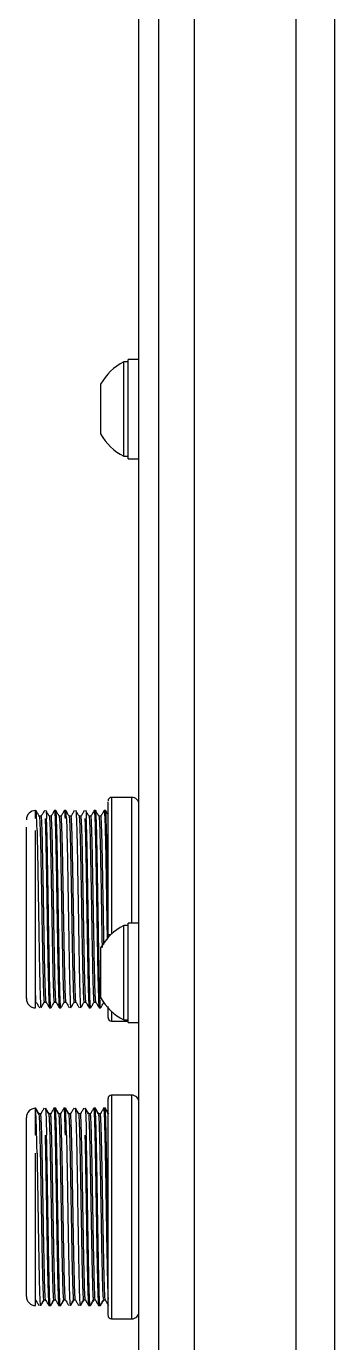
# Model space of a CAD drawing. Header units: millimetres. Extents: x 0 to 279, y 0 to 216.
# Drawn here: x 39.16 to 46.91, y 77.95 to 111.1 of the extents above; entities that cross this region are included whole.
import ezdxf

# ---------------------------------------------------------------- set-up
doc = ezdxf.new("R2010")
doc.units = ezdxf.units.MM

msp = doc.modelspace()

# ---------------------------------------------------------------- linework, layer by layer
at = {"color": 7, "linetype": 'Continuous', "lineweight": 25}
for p, q in [((42.488, 54.7), (42.488, 181.026)), ((43.384, 55.304), (43.384, 180.423)), ((45.93, 177.686), (45.93, 58.041)), ((46.908, 176.899), (46.908, 58.828)), ((41.988, 59.363), (41.988, 129.363)), ((41.713, 102.651), (41.61, 102.651)), ((41.61, 100.997), (41.61, 102.651)), ((41.988, 102.713), (41.713, 102.713)), ((41.713, 100.213), (41.713, 102.713)), ((41.026, 101.218), (41.026, 102.088)), ((41.026, 100.838), (41.026, 101.218)), ((41.61, 100.276), (41.61, 100.997)), ((41.61, 100.276), (41.713, 100.276)), ((41.713, 100.213), (41.988, 100.213)), ((41.801, 91.682), (41.298, 91.682)), ((39.399, 91.349), (39.389, 91.349)), ((39.531, 91.206), (39.482, 91.206)), ((39.781, 91.206), (39.732, 91.206)), ((39.899, 91.349), (39.863, 91.349)), ((40.031, 91.206), (39.982, 91.206)), ((40.149, 91.349), (40.113, 91.349)), ((40.281, 91.206), (40.232, 91.206)), ((40.531, 91.206), (40.482, 91.206)), ((40.781, 91.206), (40.732, 91.206)), ((40.899, 91.349), (40.863, 91.349)), ((41.031, 91.206), (40.982, 91.206)), ((41.149, 91.349), (41.113, 91.349)), ((39.389, 86.378), (39.389, 90.847)), ((41.21, 88.224), (41.283, 88.224)), ((41.713, 88.451), (41.61, 88.451)), ((41.61, 86.901), (41.61, 88.451)), ((41.988, 88.513), (41.713, 88.513)), ((41.713, 86.013), (41.713, 88.513)), ((41.026, 87.073), (41.026, 87.888)), ((41.026, 86.638), (41.026, 87.073)), ((41.61, 86.076), (41.61, 86.901)), ((39.607, 86.521), (39.655, 86.521)), ((39.738, 86.378), (39.774, 86.378)), ((39.857, 86.521), (39.905, 86.521)), ((39.988, 86.378), (40.024, 86.378)), ((40.107, 86.521), (40.155, 86.521)), ((40.357, 86.521), (40.405, 86.521)), ((40.607, 86.521), (40.655, 86.521)), ((40.738, 86.378), (40.774, 86.378)), ((40.857, 86.521), (40.905, 86.521)), ((40.988, 86.378), (41.024, 86.378)), ((41.988, 86.239), (41.988, 86.234)), ((41.298, 86.045), (41.713, 86.045)), ((41.61, 86.076), (41.713, 86.076)), ((41.713, 86.013), (41.988, 86.013)), ((41.801, 84.182), (41.298, 84.182)), ((39.395, 83.849), (39.389, 83.849)), ((39.389, 83.837), (39.389, 83.849)), ((39.389, 83.176), (39.389, 83.837)), ((39.403, 83.836), (39.396, 83.849)), ((39.517, 83.706), (39.468, 83.706)), ((39.767, 83.706), (39.718, 83.706)), ((39.885, 83.849), (39.85, 83.849)), ((39.859, 83.849), (39.859, 83.849)), ((39.895, 83.849), (39.885, 83.849)), ((39.897, 83.836), (39.895, 83.837)), ((40.017, 83.706), (39.968, 83.706)), ((40.135, 83.849), (40.1, 83.849)), ((40.145, 83.849), (40.135, 83.849)), ((40.146, 83.836), (40.145, 83.837)), ((40.267, 83.706), (40.218, 83.706)), ((40.517, 83.706), (40.468, 83.706)), ((40.767, 83.706), (40.718, 83.706)), ((40.885, 83.849), (40.85, 83.849)), ((40.859, 83.849), (40.859, 83.849)), ((40.895, 83.849), (40.885, 83.849)), ((40.896, 83.837), (40.895, 83.837)), ((41.017, 83.706), (40.968, 83.706)), ((41.135, 83.849), (41.1, 83.849)), ((41.145, 83.849), (41.135, 83.849)), ((41.146, 83.836), (41.145, 83.837)), ((39.389, 78.878), (39.389, 82.716)), ((39.593, 79.021), (39.642, 79.021)), ((39.843, 79.021), (39.892, 79.021)), ((40.093, 79.021), (40.142, 79.021)), ((40.343, 79.021), (40.392, 79.021)), ((40.593, 79.021), (40.642, 79.021)), ((40.843, 79.021), (40.892, 79.021)), ((41.093, 79.021), (41.142, 79.021)), ((39.725, 78.878), (39.76, 78.878)), ((39.761, 78.878), (39.77, 78.878)), ((39.975, 78.878), (40.01, 78.878)), ((40.011, 78.878), (40.02, 78.878)), ((40.267, 78.888), (40.269, 78.889)), ((40.517, 78.888), (40.519, 78.889)), ((40.725, 78.878), (40.76, 78.878)), ((40.761, 78.878), (40.77, 78.878)), ((40.975, 78.878), (41.01, 78.878)), ((41.011, 78.878), (41.02, 78.878)), ((41.298, 78.545), (41.801, 78.545))]:
    msp.add_line(p, q, dxfattribs=at)
at = {"color": 8, "linetype": 'Continuous', "lineweight": 25}
for p, q in [((41.298, 91.682), (41.298, 88.238)), ((41.801, 91.682), (41.801, 88.513)), ((39.389, 91.148), (39.389, 91.349)), ((41.298, 86.289), (41.298, 86.045)), ((41.298, 84.182), (41.298, 78.545)), ((41.801, 84.182), (41.801, 78.545))]:
    msp.add_line(p, q, dxfattribs=at)
at = {"color": 7, "linetype": 'Continuous', "lineweight": 25}
for centre, radius, start, end in [((42.19, 101.463), 1.322, 116.0373, 151.7773), ((42.19, 101.463), 1.322, 208.2227, 243.9627), ((41.298, 91.594), 0.0877, 90, 180), ((41.801, 91.494), 0.188, 360, 90), ((39.389, 91.117), 0.232, 90, 180), ((42.19, 87.263), 1.322, 116.0373, 151.7773), ((39.389, 86.609), 0.232, 180, 270), ((42.19, 87.263), 1.322, 208.2227, 243.9627), ((41.298, 86.133), 0.0877, 180, 270), ((41.298, 84.094), 0.0877, 90, 180), ((41.801, 83.994), 0.188, 360, 90), ((39.389, 83.617), 0.232, 90, 180), ((39.389, 79.109), 0.232, 180, 270), ((41.298, 78.633), 0.0877, 180, 270), ((41.801, 78.732), 0.188, 270, 0)]:
    msp.add_arc(centre, radius, start, end, dxfattribs=at)
for points, knots in [([(41.21, 88.134), (41.21, 88.261), (41.21, 88.649), (41.21, 89.354), (41.21, 90.149), (41.21, 90.819), (41.21, 91.287), (41.21, 91.559), (41.21, 91.568), (41.21, 91.572)], [0, 0, 0, 0, 0.079544, 0.242357, 0.410312, 0.575656, 0.731313, 0.879412, 1, 1, 1, 1]), ([(39.415, 91.148), (39.411, 91.248), (39.405, 91.371), (39.4, 91.332), (39.399, 91.325)], [0, 0, 0, 0, 0.807973, 1, 1, 1, 1]), ([(39.483, 91.204), (39.469, 91.228), (39.442, 91.276), (39.414, 91.325), (39.4, 91.349)], [0, 0, 0, 0, 0.499996, 1, 1, 1, 1]), ([(39.483, 91.193), (39.483, 91.196), (39.488, 91.231), (39.493, 91.119), (39.498, 91.016)], [0, 0, 0, 0, 0.0864612, 1, 1, 1, 1]), ([(39.613, 91.349), (39.599, 91.325), (39.571, 91.276), (39.543, 91.228), (39.529, 91.204)], [0, 0, 0, 0, 0.500005, 1, 1, 1, 1]), ([(39.547, 91.016), (39.544, 91.084), (39.538, 91.196), (39.533, 91.191), (39.531, 91.189)], [0, 0, 0, 0, 0.611887, 1, 1, 1, 1]), ([(39.648, 91.34), (39.648, 91.343), (39.652, 91.363), (39.657, 91.31), (39.663, 91.202), (39.665, 91.148)], [0, 0, 0, 0, 0.095626, 0.547878, 1, 1, 1, 1]), ([(39.733, 91.204), (39.719, 91.228), (39.691, 91.276), (39.664, 91.325), (39.65, 91.349)], [0, 0, 0, 0, 0.499995, 1, 1, 1, 1]), ([(39.733, 91.202), (39.735, 91.193), (39.74, 91.174), (39.745, 91.07), (39.748, 91.016)], [0, 0, 0, 0, 0.479022, 1, 1, 1, 1]), ([(39.863, 91.349), (39.849, 91.325), (39.821, 91.277), (39.793, 91.228), (39.779, 91.204)], [0, 0, 0, 0, 0.500004, 1, 1, 1, 1]), ([(39.797, 91.016), (39.794, 91.067), (39.789, 91.168), (39.784, 91.219), (39.781, 91.204), (39.781, 91.203)], [0, 0, 0, 0, 0.484677, 0.969354, 1, 1, 1, 1]), ([(39.863, 91.346), (39.864, 91.347), (39.866, 91.363), (39.872, 91.309), (39.877, 91.201), (39.88, 91.148)], [0, 0, 0, 0, 0.030646, 0.515323, 1, 1, 1, 1]), ([(39.915, 91.148), (39.913, 91.201), (39.907, 91.309), (39.902, 91.363), (39.899, 91.347), (39.899, 91.346)], [0, 0, 0, 0, 0.484677, 0.969354, 1, 1, 1, 1]), ([(39.983, 91.204), (39.969, 91.228), (39.942, 91.276), (39.914, 91.323), (39.901, 91.347)], [0, 0, 0, 0, 0.5071256, 1, 1, 1, 1]), ([(39.983, 91.202), (39.985, 91.192), (39.99, 91.174), (39.995, 91.07), (39.998, 91.016)], [0, 0, 0, 0, 0.4781191, 1, 1, 1, 1]), ([(40.113, 91.349), (40.099, 91.325), (40.071, 91.277), (40.043, 91.228), (40.029, 91.204)], [0, 0, 0, 0, 0.500005, 1, 1, 1, 1]), ([(40.047, 91.016), (40.044, 91.067), (40.039, 91.168), (40.034, 91.219), (40.031, 91.204), (40.031, 91.203)], [0, 0, 0, 0, 0.484677, 0.969354, 1, 1, 1, 1]), ([(40.113, 91.346), (40.114, 91.347), (40.116, 91.363), (40.122, 91.309), (40.127, 91.201), (40.13, 91.148)], [0, 0, 0, 0, 0.030646, 0.515323, 1, 1, 1, 1]), ([(40.165, 91.148), (40.163, 91.201), (40.157, 91.309), (40.152, 91.363), (40.149, 91.347), (40.149, 91.346)], [0, 0, 0, 0, 0.484677, 0.969354, 1, 1, 1, 1]), ([(40.233, 91.204), (40.219, 91.228), (40.192, 91.277), (40.164, 91.325), (40.15, 91.349)], [0, 0, 0, 0, 0.499995, 1, 1, 1, 1]), ([(40.233, 91.201), (40.235, 91.192), (40.24, 91.173), (40.245, 91.07), (40.248, 91.016)], [0, 0, 0, 0, 0.4758776, 1, 1, 1, 1]), ([(40.363, 91.349), (40.349, 91.325), (40.321, 91.276), (40.293, 91.228), (40.279, 91.204)], [0, 0, 0, 0, 0.500005, 1, 1, 1, 1]), ([(40.297, 91.016), (40.294, 91.067), (40.289, 91.168), (40.284, 91.219), (40.281, 91.204), (40.281, 91.203)], [0, 0, 0, 0, 0.484677, 0.969354, 1, 1, 1, 1]), ([(40.398, 91.34), (40.398, 91.343), (40.402, 91.363), (40.407, 91.31), (40.413, 91.202), (40.415, 91.148)], [0, 0, 0, 0, 0.094449, 0.547164, 1, 1, 1, 1]), ([(40.483, 91.204), (40.469, 91.228), (40.441, 91.276), (40.414, 91.325), (40.4, 91.349)], [0, 0, 0, 0, 0.499996, 1, 1, 1, 1]), ([(40.483, 91.202), (40.485, 91.193), (40.49, 91.174), (40.495, 91.07), (40.498, 91.016)], [0, 0, 0, 0, 0.479501, 1, 1, 1, 1]), ([(40.613, 91.349), (40.599, 91.325), (40.571, 91.276), (40.543, 91.228), (40.529, 91.204)], [0, 0, 0, 0, 0.500004, 1, 1, 1, 1]), ([(40.547, 91.016), (40.544, 91.067), (40.539, 91.168), (40.534, 91.219), (40.531, 91.204), (40.531, 91.203)], [0, 0, 0, 0, 0.484677, 0.969354, 1, 1, 1, 1]), ([(40.648, 91.34), (40.649, 91.343), (40.652, 91.363), (40.657, 91.31), (40.663, 91.202), (40.665, 91.148)], [0, 0, 0, 0, 0.091507, 0.545828, 1, 1, 1, 1]), ([(40.733, 91.204), (40.719, 91.228), (40.691, 91.276), (40.664, 91.325), (40.65, 91.349)], [0, 0, 0, 0, 0.4999955, 1, 1, 1, 1]), ([(40.733, 91.202), (40.735, 91.192), (40.74, 91.174), (40.745, 91.07), (40.748, 91.016)], [0, 0, 0, 0, 0.478202, 1, 1, 1, 1]), ([(40.863, 91.349), (40.849, 91.325), (40.821, 91.277), (40.793, 91.228), (40.779, 91.204)], [0, 0, 0, 0, 0.500004, 1, 1, 1, 1]), ([(40.797, 91.016), (40.794, 91.067), (40.789, 91.168), (40.784, 91.219), (40.781, 91.204), (40.781, 91.203)], [0, 0, 0, 0, 0.484677, 0.969354, 1, 1, 1, 1]), ([(40.863, 91.346), (40.864, 91.347), (40.866, 91.363), (40.872, 91.309), (40.877, 91.201), (40.88, 91.148)], [0, 0, 0, 0, 0.030646, 0.515323, 1, 1, 1, 1]), ([(40.915, 91.148), (40.913, 91.201), (40.907, 91.309), (40.902, 91.363), (40.899, 91.347), (40.899, 91.346)], [0, 0, 0, 0, 0.484677, 0.969354, 1, 1, 1, 1]), ([(40.983, 91.204), (40.969, 91.228), (40.942, 91.276), (40.914, 91.323), (40.901, 91.347)], [0, 0, 0, 0, 0.507099, 1, 1, 1, 1]), ([(40.983, 91.202), (40.985, 91.193), (40.99, 91.174), (40.995, 91.07), (40.998, 91.016)], [0, 0, 0, 0, 0.478959, 1, 1, 1, 1]), ([(41.113, 91.349), (41.099, 91.325), (41.071, 91.276), (41.043, 91.228), (41.029, 91.204)], [0, 0, 0, 0, 0.500005, 1, 1, 1, 1]), ([(41.047, 91.016), (41.044, 91.067), (41.039, 91.168), (41.034, 91.219), (41.031, 91.204), (41.031, 91.203)], [0, 0, 0, 0, 0.484677, 0.969354, 1, 1, 1, 1]), ([(41.113, 91.346), (41.114, 91.347), (41.116, 91.363), (41.122, 91.309), (41.127, 91.201), (41.13, 91.148)], [0, 0, 0, 0, 0.030646, 0.515323, 1, 1, 1, 1]), ([(41.165, 91.148), (41.163, 91.201), (41.157, 91.309), (41.152, 91.363), (41.149, 91.347), (41.149, 91.346)], [0, 0, 0, 0, 0.484677, 0.969354, 1, 1, 1, 1]), ([(41.21, 91.245), (41.204, 91.255), (41.184, 91.29), (41.163, 91.325), (41.15, 91.349)], [0, 0, 0, 0, 0.306274, 1, 1, 1, 1]), ([(39.158, 86.627), (39.158, 86.622), (39.158, 86.594), (39.158, 86.747), (39.158, 87.087), (39.158, 87.584), (39.158, 88.165), (39.158, 88.812), (39.158, 89.493), (39.158, 90.122), (39.158, 90.633), (39.158, 90.837), (39.158, 90.935)], [0, 0, 0, 0, 0.026261, 0.138864, 0.251467, 0.359, 0.458813, 0.563721, 0.675156, 0.788352, 0.898081, 1, 1, 1, 1]), ([(39.427, 90.845), (39.425, 90.912), (39.421, 91.027), (39.417, 91.111), (39.416, 91.146)], [0, 0, 0, 0, 0.5802322, 1, 1, 1, 1]), ([(39.498, 91.016), (39.5, 90.948), (39.506, 90.811), (39.513, 90.509), (39.521, 90.149), (39.529, 89.738), (39.537, 89.295), (39.545, 88.834), (39.552, 88.375), (39.56, 87.934), (39.568, 87.529), (39.576, 87.176), (39.584, 86.887), (39.591, 86.675), (39.599, 86.544), (39.604, 86.53), (39.607, 86.524)], [0, 0, 0, 0, 0.071753, 0.143505, 0.215258, 0.287011, 0.358763, 0.430516, 0.502268, 0.574021, 0.645774, 0.717526, 0.789279, 0.861032, 0.932784, 1, 1, 1, 1]), ([(39.655, 86.529), (39.653, 86.535), (39.648, 86.548), (39.641, 86.676), (39.633, 86.886), (39.625, 87.176), (39.617, 87.529), (39.61, 87.934), (39.602, 88.375), (39.594, 88.834), (39.586, 89.295), (39.578, 89.738), (39.57, 90.149), (39.563, 90.509), (39.555, 90.811), (39.55, 90.948), (39.547, 91.016)], [0, 0, 0, 0, 0.0578573, 0.1303298, 0.2028024, 0.2752749, 0.3477474, 0.4202199, 0.4926924, 0.5651649, 0.6376374, 0.7101099, 0.7825825, 0.855055, 0.9275275, 1, 1, 1, 1]), ([(39.63, 91.148), (39.632, 91.075), (39.637, 90.93), (39.645, 90.609), (39.653, 90.227), (39.661, 89.792), (39.669, 89.321), (39.676, 88.832), (39.684, 88.345), (39.692, 87.877), (39.7, 87.448), (39.708, 87.073), (39.715, 86.766), (39.723, 86.542), (39.731, 86.402), (39.736, 86.388), (39.738, 86.381)], [0, 0, 0, 0, 0.0717526, 0.1435053, 0.2152579, 0.2870105, 0.3587632, 0.4305158, 0.5022685, 0.5740211, 0.6457737, 0.7175264, 0.789279, 0.8610316, 0.9327843, 1, 1, 1, 1]), ([(39.774, 86.381), (39.772, 86.388), (39.767, 86.402), (39.759, 86.542), (39.751, 86.766), (39.743, 87.073), (39.736, 87.448), (39.728, 87.877), (39.72, 88.345), (39.712, 88.832), (39.704, 89.321), (39.696, 89.792), (39.689, 90.227), (39.681, 90.609), (39.673, 90.93), (39.668, 91.075), (39.665, 91.148)], [0, 0, 0, 0, 0.0672157, 0.1389684, 0.210721, 0.2824736, 0.3542263, 0.4259789, 0.4977315, 0.5694842, 0.6412368, 0.7129895, 0.7847421, 0.8564947, 0.9282474, 1, 1, 1, 1]), ([(39.748, 91.016), (39.75, 90.948), (39.756, 90.811), (39.763, 90.509), (39.771, 90.149), (39.779, 89.738), (39.787, 89.295), (39.795, 88.834), (39.802, 88.375), (39.81, 87.934), (39.818, 87.529), (39.826, 87.176), (39.834, 86.887), (39.841, 86.675), (39.849, 86.544), (39.854, 86.53), (39.857, 86.524)], [0, 0, 0, 0, 0.0717526, 0.1435053, 0.2152579, 0.2870105, 0.3587632, 0.4305158, 0.5022685, 0.5740211, 0.6457737, 0.7175264, 0.789279, 0.8610316, 0.9327843, 1, 1, 1, 1]), ([(39.905, 86.529), (39.903, 86.535), (39.898, 86.549), (39.891, 86.676), (39.883, 86.886), (39.875, 87.176), (39.867, 87.529), (39.86, 87.934), (39.852, 88.375), (39.844, 88.834), (39.836, 89.295), (39.828, 89.738), (39.82, 90.149), (39.813, 90.509), (39.805, 90.811), (39.8, 90.948), (39.797, 91.016)], [0, 0, 0, 0, 0.057157, 0.129683, 0.202209, 0.274736, 0.347262, 0.419789, 0.492315, 0.564842, 0.637368, 0.709894, 0.782421, 0.854947, 0.927474, 1, 1, 1, 1]), ([(39.88, 91.148), (39.882, 91.075), (39.887, 90.93), (39.895, 90.609), (39.903, 90.227), (39.911, 89.792), (39.919, 89.321), (39.926, 88.832), (39.934, 88.345), (39.942, 87.877), (39.95, 87.448), (39.958, 87.073), (39.965, 86.766), (39.973, 86.542), (39.981, 86.402), (39.986, 86.388), (39.988, 86.381)], [0, 0, 0, 0, 0.0717526, 0.1435053, 0.2152579, 0.2870105, 0.3587632, 0.4305158, 0.5022685, 0.5740211, 0.6457737, 0.7175264, 0.789279, 0.8610316, 0.9327843, 1, 1, 1, 1]), ([(40.024, 86.381), (40.022, 86.388), (40.017, 86.402), (40.009, 86.542), (40.001, 86.766), (39.993, 87.073), (39.986, 87.448), (39.978, 87.877), (39.97, 88.345), (39.962, 88.832), (39.954, 89.321), (39.946, 89.792), (39.939, 90.227), (39.931, 90.609), (39.923, 90.93), (39.918, 91.075), (39.915, 91.148)], [0, 0, 0, 0, 0.067216, 0.138968, 0.210721, 0.282474, 0.354226, 0.425979, 0.497732, 0.569484, 0.641237, 0.712989, 0.784742, 0.856495, 0.928247, 1, 1, 1, 1]), ([(39.998, 91.016), (40, 90.948), (40.006, 90.811), (40.013, 90.509), (40.021, 90.149), (40.029, 89.738), (40.037, 89.295), (40.045, 88.834), (40.052, 88.375), (40.06, 87.934), (40.068, 87.529), (40.076, 87.176), (40.084, 86.887), (40.091, 86.675), (40.099, 86.544), (40.104, 86.53), (40.107, 86.524)], [0, 0, 0, 0, 0.071753, 0.143505, 0.215258, 0.287011, 0.358763, 0.430516, 0.502268, 0.574021, 0.645774, 0.717526, 0.789279, 0.861032, 0.932784, 1, 1, 1, 1]), ([(40.155, 86.529), (40.153, 86.535), (40.148, 86.548), (40.141, 86.676), (40.133, 86.886), (40.125, 87.176), (40.117, 87.529), (40.11, 87.934), (40.102, 88.375), (40.094, 88.834), (40.086, 89.295), (40.078, 89.738), (40.07, 90.149), (40.063, 90.509), (40.055, 90.811), (40.05, 90.948), (40.047, 91.016)], [0, 0, 0, 0, 0.057723, 0.130206, 0.202688, 0.275171, 0.347654, 0.420137, 0.49262, 0.565103, 0.637586, 0.710069, 0.782551, 0.855034, 0.927517, 1, 1, 1, 1]), ([(40.165, 91.148), (40.168, 91.075), (40.173, 90.93), (40.181, 90.609), (40.189, 90.228), (40.196, 89.792), (40.204, 89.321), (40.212, 88.832), (40.22, 88.345), (40.228, 87.877), (40.235, 87.448), (40.243, 87.073), (40.251, 86.766), (40.259, 86.543), (40.266, 86.407), (40.271, 86.393), (40.273, 86.386)], [0, 0, 0, 0, 0.072452, 0.144931, 0.217398, 0.289859, 0.362341, 0.434794, 0.507273, 0.579742, 0.652202, 0.724685, 0.79714, 0.869618, 0.942089, 1, 1, 1, 1]), ([(40.248, 91.016), (40.25, 90.948), (40.256, 90.811), (40.263, 90.509), (40.271, 90.149), (40.279, 89.738), (40.287, 89.295), (40.295, 88.834), (40.302, 88.375), (40.31, 87.934), (40.318, 87.529), (40.326, 87.176), (40.334, 86.887), (40.341, 86.675), (40.349, 86.544), (40.354, 86.53), (40.357, 86.524)], [0, 0, 0, 0, 0.071753, 0.143505, 0.215258, 0.287011, 0.358763, 0.430516, 0.502268, 0.574021, 0.645774, 0.717526, 0.789279, 0.861032, 0.932784, 1, 1, 1, 1]), ([(40.405, 86.529), (40.403, 86.535), (40.398, 86.548), (40.391, 86.676), (40.383, 86.886), (40.375, 87.176), (40.367, 87.529), (40.36, 87.934), (40.352, 88.375), (40.344, 88.834), (40.336, 89.295), (40.328, 89.738), (40.32, 90.149), (40.313, 90.509), (40.305, 90.811), (40.3, 90.948), (40.297, 91.016)], [0, 0, 0, 0, 0.057884, 0.130354, 0.202825, 0.275295, 0.347766, 0.420236, 0.492707, 0.565177, 0.637648, 0.710118, 0.782589, 0.855059, 0.92753, 1, 1, 1, 1]), ([(40.415, 91.148), (40.418, 91.075), (40.423, 90.93), (40.431, 90.609), (40.439, 90.227), (40.446, 89.792), (40.454, 89.321), (40.462, 88.832), (40.47, 88.345), (40.478, 87.877), (40.485, 87.447), (40.493, 87.073), (40.501, 86.765), (40.509, 86.542), (40.516, 86.407), (40.521, 86.393), (40.523, 86.386)], [0, 0, 0, 0, 0.0724604, 0.1449038, 0.2173741, 0.2898168, 0.3622773, 0.4347378, 0.5071801, 0.5796498, 0.6520925, 0.7245516, 0.7970123, 0.8694535, 0.9419225, 1, 1, 1, 1]), ([(40.498, 91.016), (40.5, 90.948), (40.506, 90.811), (40.513, 90.509), (40.521, 90.149), (40.529, 89.738), (40.537, 89.295), (40.545, 88.834), (40.552, 88.375), (40.56, 87.934), (40.568, 87.529), (40.576, 87.176), (40.584, 86.887), (40.591, 86.675), (40.599, 86.544), (40.604, 86.53), (40.607, 86.524)], [0, 0, 0, 0, 0.071753, 0.143505, 0.215258, 0.287011, 0.358763, 0.430516, 0.502268, 0.574021, 0.645774, 0.717526, 0.789279, 0.861032, 0.932784, 1, 1, 1, 1]), ([(40.655, 86.529), (40.653, 86.535), (40.648, 86.549), (40.641, 86.676), (40.633, 86.886), (40.625, 87.176), (40.617, 87.529), (40.61, 87.934), (40.602, 88.375), (40.594, 88.834), (40.586, 89.295), (40.578, 89.738), (40.57, 90.149), (40.563, 90.509), (40.555, 90.811), (40.55, 90.948), (40.547, 91.016)], [0, 0, 0, 0, 0.056986, 0.129526, 0.202065, 0.274605, 0.347144, 0.419684, 0.492223, 0.564763, 0.637302, 0.709842, 0.782381, 0.854921, 0.92746, 1, 1, 1, 1]), ([(40.63, 91.148), (40.632, 91.075), (40.637, 90.93), (40.645, 90.609), (40.653, 90.227), (40.661, 89.792), (40.669, 89.321), (40.676, 88.832), (40.684, 88.345), (40.692, 87.877), (40.7, 87.448), (40.708, 87.073), (40.715, 86.766), (40.723, 86.542), (40.731, 86.402), (40.736, 86.388), (40.738, 86.381)], [0, 0, 0, 0, 0.071753, 0.143505, 0.215258, 0.287011, 0.358763, 0.430516, 0.502268, 0.574021, 0.645774, 0.717526, 0.789279, 0.861032, 0.932784, 1, 1, 1, 1]), ([(40.774, 86.381), (40.772, 86.388), (40.767, 86.402), (40.759, 86.542), (40.751, 86.766), (40.743, 87.073), (40.736, 87.448), (40.728, 87.877), (40.72, 88.345), (40.712, 88.832), (40.704, 89.321), (40.696, 89.792), (40.689, 90.227), (40.681, 90.609), (40.673, 90.93), (40.668, 91.075), (40.665, 91.148)], [0, 0, 0, 0, 0.0672157, 0.1389684, 0.210721, 0.2824736, 0.3542263, 0.4259789, 0.4977315, 0.5694842, 0.6412368, 0.7129895, 0.7847421, 0.8564947, 0.9282474, 1, 1, 1, 1]), ([(40.748, 91.016), (40.75, 90.948), (40.756, 90.811), (40.763, 90.509), (40.771, 90.149), (40.779, 89.738), (40.787, 89.295), (40.795, 88.834), (40.802, 88.375), (40.81, 87.934), (40.818, 87.529), (40.826, 87.176), (40.834, 86.887), (40.841, 86.675), (40.849, 86.544), (40.854, 86.53), (40.857, 86.524)], [0, 0, 0, 0, 0.071753, 0.143505, 0.215258, 0.287011, 0.358763, 0.430516, 0.502268, 0.574021, 0.645774, 0.717526, 0.789279, 0.861032, 0.932784, 1, 1, 1, 1]), ([(40.905, 86.529), (40.903, 86.535), (40.898, 86.549), (40.891, 86.676), (40.883, 86.886), (40.875, 87.176), (40.867, 87.529), (40.86, 87.934), (40.852, 88.375), (40.844, 88.834), (40.836, 89.295), (40.828, 89.738), (40.82, 90.149), (40.813, 90.509), (40.805, 90.811), (40.8, 90.948), (40.797, 91.016)], [0, 0, 0, 0, 0.057536, 0.130033, 0.20253, 0.275027, 0.347525, 0.420022, 0.492519, 0.565016, 0.637514, 0.710011, 0.782508, 0.855005, 0.927503, 1, 1, 1, 1]), ([(40.88, 91.148), (40.882, 91.075), (40.887, 90.93), (40.895, 90.609), (40.903, 90.227), (40.911, 89.792), (40.919, 89.321), (40.926, 88.832), (40.934, 88.345), (40.942, 87.877), (40.95, 87.448), (40.958, 87.073), (40.965, 86.766), (40.973, 86.542), (40.981, 86.402), (40.986, 86.388), (40.988, 86.381)], [0, 0, 0, 0, 0.071753, 0.143505, 0.215258, 0.287011, 0.358763, 0.430516, 0.502268, 0.574021, 0.645774, 0.717526, 0.789279, 0.861032, 0.932784, 1, 1, 1, 1]), ([(41.024, 86.381), (41.022, 86.388), (41.017, 86.402), (41.009, 86.542), (41.001, 86.766), (40.993, 87.073), (40.986, 87.448), (40.978, 87.877), (40.97, 88.345), (40.962, 88.832), (40.954, 89.321), (40.946, 89.792), (40.939, 90.227), (40.931, 90.609), (40.923, 90.93), (40.918, 91.075), (40.915, 91.148)], [0, 0, 0, 0, 0.067216, 0.138968, 0.210721, 0.282474, 0.354226, 0.425979, 0.497732, 0.569484, 0.641237, 0.712989, 0.784742, 0.856495, 0.928247, 1, 1, 1, 1]), ([(40.998, 91.016), (41.003, 90.877), (41.012, 90.598), (41.027, 89.875), (41.041, 89.049), (41.053, 88.342), (41.059, 87.998), (41.061, 87.902)], [0, 0, 0, 0, 0.22775, 0.4555, 0.68325, 0.911, 1, 1, 1, 1]), ([(41.109, 87.976), (41.107, 88.066), (41.102, 88.358), (41.093, 88.916), (41.081, 89.582), (41.07, 90.189), (41.058, 90.701), (41.051, 90.911), (41.047, 91.016)], [0, 0, 0, 0, 0.08192, 0.265536, 0.449152, 0.632768, 0.816384, 1, 1, 1, 1]), ([(41.13, 91.148), (41.133, 91.051), (41.14, 90.858), (41.15, 90.404), (41.16, 89.862), (41.17, 89.255), (41.179, 88.649), (41.186, 88.274), (41.188, 88.1)], [0, 0, 0, 0, 0.170668, 0.341336, 0.512004, 0.682672, 0.853341, 1, 1, 1, 1]), ([(39.425, 90.847), (39.427, 90.767), (39.431, 90.583), (39.439, 90.226), (39.446, 89.792), (39.454, 89.321), (39.462, 88.832), (39.47, 88.345), (39.478, 87.877), (39.485, 87.448), (39.493, 87.073), (39.501, 86.765), (39.509, 86.542), (39.516, 86.407), (39.521, 86.393), (39.523, 86.387)], [0, 0, 0, 0, 0.061287, 0.140921, 0.220523, 0.300148, 0.379769, 0.459374, 0.539007, 0.618609, 0.698233, 0.777854, 0.857458, 0.93709, 1, 1, 1, 1]), ([(39.405, 86.539), (39.403, 86.54), (39.398, 86.541), (39.392, 86.654), (39.389, 86.725)], [0, 0, 0, 0, 0.365651, 1, 1, 1, 1]), ([(39.404, 86.523), (39.418, 86.499), (39.446, 86.45), (39.474, 86.402), (39.488, 86.378)], [0, 0, 0, 0, 0.499996, 1, 1, 1, 1]), ([(39.525, 86.378), (39.539, 86.402), (39.566, 86.45), (39.594, 86.499), (39.608, 86.523)], [0, 0, 0, 0, 0.500005, 1, 1, 1, 1]), ([(39.654, 86.523), (39.668, 86.499), (39.696, 86.45), (39.724, 86.402), (39.738, 86.378)], [0, 0, 0, 0, 0.499995, 1, 1, 1, 1]), ([(39.775, 86.378), (39.789, 86.402), (39.817, 86.45), (39.844, 86.499), (39.858, 86.523)], [0, 0, 0, 0, 0.500004, 1, 1, 1, 1]), ([(39.904, 86.523), (39.918, 86.499), (39.946, 86.451), (39.974, 86.402), (39.988, 86.378)], [0, 0, 0, 0, 0.499995, 1, 1, 1, 1]), ([(40.025, 86.378), (40.039, 86.402), (40.066, 86.45), (40.094, 86.499), (40.108, 86.523)], [0, 0, 0, 0, 0.500005, 1, 1, 1, 1]), ([(40.154, 86.523), (40.168, 86.499), (40.196, 86.45), (40.224, 86.402), (40.238, 86.378)], [0, 0, 0, 0, 0.499996, 1, 1, 1, 1]), ([(40.275, 86.378), (40.289, 86.402), (40.317, 86.451), (40.344, 86.499), (40.358, 86.523)], [0, 0, 0, 0, 0.500005, 1, 1, 1, 1]), ([(40.404, 86.523), (40.418, 86.498), (40.446, 86.45), (40.474, 86.402), (40.488, 86.378)], [0, 0, 0, 0, 0.499995, 1, 1, 1, 1]), ([(40.525, 86.378), (40.539, 86.402), (40.567, 86.45), (40.594, 86.499), (40.608, 86.523)], [0, 0, 0, 0, 0.500005, 1, 1, 1, 1]), ([(40.654, 86.523), (40.668, 86.499), (40.696, 86.45), (40.724, 86.402), (40.738, 86.378)], [0, 0, 0, 0, 0.499995, 1, 1, 1, 1]), ([(40.775, 86.378), (40.788, 86.402), (40.816, 86.45), (40.844, 86.498), (40.858, 86.523)], [0, 0, 0, 0, 0.500004, 1, 1, 1, 1]), ([(40.904, 86.523), (40.918, 86.499), (40.946, 86.451), (40.974, 86.402), (40.988, 86.378)], [0, 0, 0, 0, 0.499996, 1, 1, 1, 1]), ([(41.025, 86.378), (41.039, 86.402), (41.066, 86.451), (41.094, 86.499), (41.108, 86.523)], [0, 0, 0, 0, 0.500004, 1, 1, 1, 1]), ([(41.21, 86.139), (41.21, 86.146), (41.21, 86.159), (41.21, 86.263), (41.21, 86.382), (41.21, 86.41)], [0, 0, 0, 0, 0.391076, 0.85382, 1, 1, 1, 1]), ([(41.21, 79.495), (41.21, 79.694), (41.21, 80.107), (41.21, 80.892), (41.21, 81.732), (41.21, 82.529), (41.21, 83.194), (41.21, 83.7), (41.21, 84.045), (41.21, 84.077), (41.21, 84.093)], [0, 0, 0, 0, 0.1183541, 0.2457782, 0.3772271, 0.5066326, 0.6284569, 0.7443656, 0.8692393, 1, 1, 1, 1]), ([(39.158, 83.007), (39.158, 83.178), (39.158, 83.442), (39.158, 83.602), (39.158, 83.611), (39.158, 83.616)], [0, 0, 0, 0, 0.478914, 0.736721, 1, 1, 1, 1]), ([(39.47, 83.704), (39.456, 83.728), (39.428, 83.776), (39.4, 83.825), (39.386, 83.849)], [0, 0, 0, 0, 0.499995, 1, 1, 1, 1]), ([(39.478, 83.706), (39.465, 83.729), (39.441, 83.77), (39.418, 83.811), (39.408, 83.828)], [0, 0, 0, 0, 0.574873, 1, 1, 1, 1]), ([(39.469, 83.691), (39.47, 83.694), (39.475, 83.728), (39.484, 83.545), (39.493, 83.229), (39.498, 83.072)], [0, 0, 0, 0, 0.054236, 0.527118, 1, 1, 1, 1]), ([(39.599, 83.849), (39.585, 83.825), (39.557, 83.776), (39.529, 83.728), (39.515, 83.704)], [0, 0, 0, 0, 0.500005, 1, 1, 1, 1]), ([(39.547, 83.072), (39.544, 83.195), (39.537, 83.441), (39.527, 83.64), (39.521, 83.728), (39.517, 83.704), (39.517, 83.703)], [0, 0, 0, 0, 0.329004, 0.658008, 0.987012, 1, 1, 1, 1]), ([(39.72, 83.704), (39.706, 83.728), (39.678, 83.776), (39.65, 83.825), (39.636, 83.849)], [0, 0, 0, 0, 0.499996, 1, 1, 1, 1]), ([(39.636, 83.838), (39.638, 83.834), (39.643, 83.826), (39.65, 83.7), (39.657, 83.49), (39.663, 83.281), (39.665, 83.176)], [0, 0, 0, 0, 0.1877737, 0.4585338, 0.7293058, 1, 1, 1, 1]), ([(39.728, 83.706), (39.715, 83.729), (39.687, 83.777), (39.66, 83.825), (39.646, 83.849)], [0, 0, 0, 0, 0.492709, 1, 1, 1, 1]), ([(39.719, 83.695), (39.721, 83.692), (39.725, 83.684), (39.732, 83.566), (39.74, 83.368), (39.745, 83.17), (39.748, 83.072)], [0, 0, 0, 0, 0.1866129, 0.4577419, 0.728871, 1, 1, 1, 1]), ([(39.849, 83.849), (39.835, 83.825), (39.807, 83.776), (39.779, 83.728), (39.765, 83.704)], [0, 0, 0, 0, 0.500004, 1, 1, 1, 1]), ([(39.797, 83.072), (39.794, 83.17), (39.789, 83.368), (39.781, 83.567), (39.774, 83.688), (39.769, 83.696), (39.767, 83.7)], [0, 0, 0, 0, 0.2604972, 0.5209944, 0.7814916, 1, 1, 1, 1]), ([(39.85, 83.842), (39.852, 83.839), (39.857, 83.83), (39.864, 83.701), (39.872, 83.49), (39.877, 83.28), (39.88, 83.176)], [0, 0, 0, 0, 0.218508, 0.479006, 0.739503, 1, 1, 1, 1]), ([(39.915, 83.176), (39.913, 83.28), (39.907, 83.49), (39.9, 83.701), (39.892, 83.83), (39.887, 83.839), (39.885, 83.842)], [0, 0, 0, 0, 0.260497, 0.520994, 0.781492, 1, 1, 1, 1]), ([(39.969, 83.704), (39.956, 83.728), (39.928, 83.776), (39.9, 83.825), (39.886, 83.849)], [0, 0, 0, 0, 0.499996, 1, 1, 1, 1]), ([(39.979, 83.706), (39.965, 83.729), (39.937, 83.777), (39.91, 83.825), (39.896, 83.849)], [0, 0, 0, 0, 0.492936, 1, 1, 1, 1]), ([(39.969, 83.695), (39.971, 83.692), (39.975, 83.684), (39.982, 83.566), (39.99, 83.368), (39.995, 83.17), (39.998, 83.072)], [0, 0, 0, 0, 0.1880778, 0.4587185, 0.7293593, 1, 1, 1, 1]), ([(40.099, 83.849), (40.085, 83.825), (40.057, 83.777), (40.029, 83.728), (40.015, 83.704)], [0, 0, 0, 0, 0.500004, 1, 1, 1, 1]), ([(40.047, 83.072), (40.044, 83.17), (40.039, 83.368), (40.031, 83.567), (40.024, 83.688), (40.019, 83.696), (40.017, 83.7)], [0, 0, 0, 0, 0.260497, 0.520994, 0.781492, 1, 1, 1, 1]), ([(40.1, 83.842), (40.102, 83.839), (40.107, 83.83), (40.114, 83.701), (40.122, 83.49), (40.127, 83.28), (40.13, 83.176)], [0, 0, 0, 0, 0.218508, 0.479006, 0.739503, 1, 1, 1, 1]), ([(40.165, 83.176), (40.163, 83.28), (40.157, 83.49), (40.15, 83.701), (40.142, 83.83), (40.137, 83.839), (40.135, 83.842)], [0, 0, 0, 0, 0.2604972, 0.5209944, 0.7814916, 1, 1, 1, 1]), ([(40.22, 83.704), (40.206, 83.728), (40.178, 83.776), (40.15, 83.825), (40.136, 83.849)], [0, 0, 0, 0, 0.499995, 1, 1, 1, 1]), ([(40.229, 83.706), (40.215, 83.729), (40.187, 83.777), (40.16, 83.825), (40.146, 83.849)], [0, 0, 0, 0, 0.493069, 1, 1, 1, 1]), ([(40.219, 83.695), (40.221, 83.692), (40.225, 83.684), (40.232, 83.566), (40.24, 83.368), (40.245, 83.17), (40.248, 83.072)], [0, 0, 0, 0, 0.186354, 0.457569, 0.728785, 1, 1, 1, 1]), ([(40.349, 83.849), (40.335, 83.825), (40.307, 83.777), (40.279, 83.728), (40.265, 83.704)], [0, 0, 0, 0, 0.500005, 1, 1, 1, 1]), ([(40.297, 83.072), (40.294, 83.17), (40.289, 83.368), (40.281, 83.567), (40.274, 83.688), (40.269, 83.696), (40.267, 83.7)], [0, 0, 0, 0, 0.260497, 0.520994, 0.781492, 1, 1, 1, 1]), ([(40.469, 83.704), (40.455, 83.728), (40.428, 83.777), (40.4, 83.825), (40.386, 83.849)], [0, 0, 0, 0, 0.499995, 1, 1, 1, 1]), ([(40.386, 83.838), (40.388, 83.835), (40.392, 83.826), (40.399, 83.701), (40.407, 83.49), (40.413, 83.281), (40.415, 83.176)], [0, 0, 0, 0, 0.1902953, 0.4602418, 0.7300848, 1, 1, 1, 1]), ([(40.478, 83.706), (40.465, 83.729), (40.437, 83.777), (40.41, 83.825), (40.396, 83.849)], [0, 0, 0, 0, 0.492448, 1, 1, 1, 1]), ([(40.469, 83.696), (40.471, 83.692), (40.475, 83.684), (40.482, 83.566), (40.49, 83.368), (40.495, 83.17), (40.498, 83.072)], [0, 0, 0, 0, 0.189224, 0.459482, 0.729741, 1, 1, 1, 1]), ([(40.599, 83.849), (40.585, 83.825), (40.557, 83.776), (40.529, 83.728), (40.515, 83.704)], [0, 0, 0, 0, 0.500005, 1, 1, 1, 1]), ([(40.547, 83.072), (40.544, 83.17), (40.539, 83.368), (40.531, 83.567), (40.524, 83.688), (40.519, 83.696), (40.517, 83.7)], [0, 0, 0, 0, 0.260497, 0.520994, 0.781492, 1, 1, 1, 1]), ([(40.719, 83.704), (40.705, 83.728), (40.678, 83.777), (40.65, 83.825), (40.636, 83.849)], [0, 0, 0, 0, 0.499996, 1, 1, 1, 1]), ([(40.636, 83.838), (40.638, 83.835), (40.643, 83.826), (40.65, 83.7), (40.657, 83.49), (40.663, 83.281), (40.665, 83.176)], [0, 0, 0, 0, 0.18965, 0.459778, 0.729934, 1, 1, 1, 1]), ([(40.728, 83.706), (40.715, 83.729), (40.687, 83.777), (40.66, 83.825), (40.646, 83.849)], [0, 0, 0, 0, 0.4925239, 1, 1, 1, 1]), ([(40.719, 83.696), (40.721, 83.692), (40.725, 83.684), (40.732, 83.566), (40.74, 83.368), (40.745, 83.17), (40.748, 83.072)], [0, 0, 0, 0, 0.1885923, 0.4590615, 0.7295308, 1, 1, 1, 1]), ([(40.849, 83.849), (40.835, 83.825), (40.807, 83.776), (40.779, 83.728), (40.765, 83.704)], [0, 0, 0, 0, 0.500005, 1, 1, 1, 1]), ([(40.797, 83.072), (40.794, 83.17), (40.789, 83.368), (40.781, 83.567), (40.774, 83.688), (40.769, 83.696), (40.767, 83.7)], [0, 0, 0, 0, 0.2604972, 0.5209944, 0.7814916, 1, 1, 1, 1]), ([(40.85, 83.842), (40.852, 83.839), (40.857, 83.83), (40.864, 83.701), (40.872, 83.49), (40.877, 83.28), (40.88, 83.176)], [0, 0, 0, 0, 0.218508, 0.479006, 0.739503, 1, 1, 1, 1]), ([(40.915, 83.176), (40.913, 83.28), (40.907, 83.49), (40.9, 83.701), (40.892, 83.83), (40.887, 83.839), (40.885, 83.842)], [0, 0, 0, 0, 0.260497, 0.520994, 0.781492, 1, 1, 1, 1]), ([(40.97, 83.704), (40.956, 83.728), (40.928, 83.776), (40.9, 83.825), (40.886, 83.849)], [0, 0, 0, 0, 0.499995, 1, 1, 1, 1]), ([(40.979, 83.706), (40.965, 83.73), (40.937, 83.777), (40.91, 83.825), (40.896, 83.849)], [0, 0, 0, 0, 0.494056, 1, 1, 1, 1]), ([(40.969, 83.695), (40.971, 83.692), (40.975, 83.684), (40.982, 83.566), (40.99, 83.368), (40.995, 83.17), (40.998, 83.072)], [0, 0, 0, 0, 0.186753, 0.457835, 0.728918, 1, 1, 1, 1]), ([(41.099, 83.849), (41.085, 83.825), (41.057, 83.776), (41.029, 83.728), (41.015, 83.704)], [0, 0, 0, 0, 0.500004, 1, 1, 1, 1]), ([(41.047, 83.072), (41.044, 83.17), (41.039, 83.368), (41.031, 83.567), (41.024, 83.688), (41.019, 83.696), (41.017, 83.7)], [0, 0, 0, 0, 0.260497, 0.520994, 0.781492, 1, 1, 1, 1]), ([(41.1, 83.842), (41.102, 83.839), (41.107, 83.83), (41.114, 83.701), (41.122, 83.49), (41.127, 83.28), (41.13, 83.176)], [0, 0, 0, 0, 0.218508, 0.479006, 0.739503, 1, 1, 1, 1]), ([(41.165, 83.176), (41.163, 83.28), (41.157, 83.49), (41.15, 83.701), (41.142, 83.83), (41.137, 83.839), (41.135, 83.842)], [0, 0, 0, 0, 0.260497, 0.520994, 0.781492, 1, 1, 1, 1]), ([(41.219, 83.704), (41.205, 83.728), (41.178, 83.777), (41.15, 83.825), (41.136, 83.849)], [0, 0, 0, 0, 0.499995, 1, 1, 1, 1]), ([(41.23, 83.704), (41.216, 83.728), (41.188, 83.777), (41.16, 83.825), (41.146, 83.849)], [0, 0, 0, 0, 0.499996, 1, 1, 1, 1]), ([(39.158, 79.111), (39.158, 79.139), (39.158, 79.193), (39.158, 79.516), (39.158, 79.964), (39.158, 80.535), (39.158, 81.203), (39.158, 81.895), (39.158, 82.528), (39.158, 82.851), (39.158, 83.007)], [0, 0, 0, 0, 0.130761, 0.255634, 0.371543, 0.493367, 0.622773, 0.754222, 0.881646, 1, 1, 1, 1]), ([(39.427, 82.714), (39.425, 82.81), (39.421, 82.975), (39.417, 83.116), (39.416, 83.175)], [0, 0, 0, 0, 0.580232, 1, 1, 1, 1]), ([(39.498, 83.072), (39.5, 82.96), (39.506, 82.738), (39.513, 82.333), (39.521, 81.897), (39.529, 81.438), (39.537, 80.977), (39.545, 80.531), (39.552, 80.116), (39.56, 79.75), (39.568, 79.446), (39.576, 79.213), (39.584, 79.072), (39.589, 79.011), (39.592, 79.025), (39.593, 79.027)], [0, 0, 0, 0, 0.082229, 0.164458, 0.246686, 0.328915, 0.411144, 0.493373, 0.575602, 0.657831, 0.740059, 0.822288, 0.904517, 0.986746, 1, 1, 1, 1]), ([(39.641, 79.023), (39.641, 79.022), (39.638, 79.012), (39.633, 79.073), (39.625, 79.213), (39.617, 79.446), (39.61, 79.75), (39.602, 80.116), (39.594, 80.531), (39.586, 80.977), (39.578, 81.438), (39.57, 81.897), (39.563, 82.333), (39.555, 82.738), (39.55, 82.96), (39.547, 83.072)], [0, 0, 0, 0, 0.001953, 0.085123, 0.168294, 0.251464, 0.334635, 0.417806, 0.500976, 0.584147, 0.667318, 0.750488, 0.833659, 0.916829, 1, 1, 1, 1]), ([(39.63, 83.176), (39.632, 83.058), (39.637, 82.822), (39.645, 82.393), (39.653, 81.929), (39.661, 81.443), (39.669, 80.953), (39.676, 80.48), (39.684, 80.04), (39.692, 79.651), (39.7, 79.329), (39.708, 79.082), (39.715, 78.932), (39.721, 78.867), (39.724, 78.882), (39.725, 78.884)], [0, 0, 0, 0, 0.0822288, 0.1644576, 0.2466864, 0.3289153, 0.4111441, 0.4933729, 0.5756017, 0.6578305, 0.7400593, 0.8222882, 0.904517, 0.9867458, 1, 1, 1, 1]), ([(39.76, 78.884), (39.76, 78.882), (39.757, 78.867), (39.751, 78.932), (39.743, 79.082), (39.736, 79.329), (39.728, 79.651), (39.72, 80.04), (39.712, 80.48), (39.704, 80.953), (39.696, 81.443), (39.689, 81.929), (39.681, 82.393), (39.673, 82.822), (39.668, 83.058), (39.665, 83.176)], [0, 0, 0, 0, 0.013254, 0.095483, 0.177712, 0.259941, 0.342169, 0.424398, 0.506627, 0.588856, 0.671085, 0.753314, 0.835542, 0.917771, 1, 1, 1, 1]), ([(39.748, 83.072), (39.75, 82.96), (39.756, 82.738), (39.763, 82.333), (39.771, 81.897), (39.779, 81.438), (39.787, 80.977), (39.795, 80.531), (39.802, 80.116), (39.81, 79.75), (39.818, 79.446), (39.826, 79.213), (39.834, 79.072), (39.839, 79.011), (39.842, 79.025), (39.843, 79.027)], [0, 0, 0, 0, 0.0822288, 0.1644576, 0.2466864, 0.3289153, 0.4111441, 0.4933729, 0.5756017, 0.6578305, 0.7400593, 0.8222882, 0.904517, 0.9867458, 1, 1, 1, 1]), ([(39.891, 79.022), (39.891, 79.022), (39.888, 79.012), (39.883, 79.074), (39.875, 79.213), (39.867, 79.446), (39.86, 79.75), (39.852, 80.116), (39.844, 80.531), (39.836, 80.977), (39.828, 81.438), (39.82, 81.897), (39.813, 82.333), (39.805, 82.738), (39.8, 82.96), (39.797, 83.072)], [0, 0, 0, 0, 0.001023, 0.084271, 0.167519, 0.250767, 0.334015, 0.417263, 0.500511, 0.583759, 0.667008, 0.750256, 0.833504, 0.916752, 1, 1, 1, 1]), ([(39.88, 83.176), (39.882, 83.058), (39.887, 82.822), (39.895, 82.393), (39.903, 81.929), (39.911, 81.443), (39.919, 80.953), (39.926, 80.48), (39.934, 80.04), (39.942, 79.651), (39.95, 79.329), (39.958, 79.082), (39.965, 78.932), (39.971, 78.867), (39.974, 78.882), (39.975, 78.884)], [0, 0, 0, 0, 0.082229, 0.164458, 0.246686, 0.328915, 0.411144, 0.493373, 0.575602, 0.657831, 0.740059, 0.822288, 0.904517, 0.986746, 1, 1, 1, 1]), ([(40.01, 78.884), (40.01, 78.882), (40.007, 78.867), (40.001, 78.932), (39.993, 79.082), (39.986, 79.329), (39.978, 79.651), (39.97, 80.04), (39.962, 80.48), (39.954, 80.953), (39.946, 81.443), (39.939, 81.929), (39.931, 82.393), (39.923, 82.822), (39.918, 83.058), (39.915, 83.176)], [0, 0, 0, 0, 0.0132542, 0.095483, 0.1777118, 0.2599407, 0.3421695, 0.4243983, 0.5066271, 0.5888559, 0.6710847, 0.7533136, 0.8355424, 0.9177712, 1, 1, 1, 1]), ([(39.998, 83.072), (40, 82.96), (40.006, 82.738), (40.013, 82.333), (40.021, 81.897), (40.029, 81.438), (40.037, 80.977), (40.045, 80.531), (40.052, 80.116), (40.06, 79.75), (40.068, 79.446), (40.076, 79.213), (40.084, 79.072), (40.089, 79.011), (40.092, 79.025), (40.093, 79.027)], [0, 0, 0, 0, 0.0822288, 0.1644576, 0.2466864, 0.3289153, 0.4111441, 0.4933729, 0.5756017, 0.6578305, 0.7400593, 0.8222882, 0.904517, 0.9867458, 1, 1, 1, 1]), ([(40.141, 79.022), (40.141, 79.022), (40.138, 79.012), (40.133, 79.074), (40.125, 79.213), (40.117, 79.446), (40.11, 79.75), (40.102, 80.116), (40.094, 80.531), (40.086, 80.977), (40.078, 81.438), (40.07, 81.897), (40.063, 82.333), (40.055, 82.738), (40.05, 82.96), (40.047, 83.072)], [0, 0, 0, 0, 0.000812, 0.084078, 0.167343, 0.250609, 0.333875, 0.41714, 0.500406, 0.583672, 0.666937, 0.750203, 0.833469, 0.916734, 1, 1, 1, 1]), ([(40.165, 83.176), (40.168, 83.058), (40.173, 82.822), (40.181, 82.393), (40.189, 81.929), (40.196, 81.443), (40.204, 80.954), (40.212, 80.48), (40.22, 80.041), (40.228, 79.651), (40.235, 79.329), (40.243, 79.082), (40.251, 78.933), (40.256, 78.869), (40.259, 78.88), (40.259, 78.88)], [0, 0, 0, 0, 0.0831933, 0.166416, 0.249627, 0.3328293, 0.4160569, 0.4992513, 0.5824741, 0.6656868, 0.748889, 0.8321177, 0.9153132, 0.998536, 1, 1, 1, 1]), ([(40.248, 83.072), (40.25, 82.96), (40.256, 82.738), (40.263, 82.333), (40.271, 81.897), (40.279, 81.438), (40.287, 80.977), (40.295, 80.531), (40.302, 80.116), (40.31, 79.75), (40.318, 79.446), (40.326, 79.213), (40.334, 79.072), (40.339, 79.011), (40.342, 79.025), (40.343, 79.027)], [0, 0, 0, 0, 0.082229, 0.164458, 0.246686, 0.328915, 0.411144, 0.493373, 0.575602, 0.657831, 0.740059, 0.822288, 0.904517, 0.986746, 1, 1, 1, 1]), ([(40.391, 79.022), (40.391, 79.022), (40.388, 79.012), (40.383, 79.074), (40.375, 79.213), (40.367, 79.446), (40.36, 79.75), (40.352, 80.116), (40.344, 80.531), (40.336, 80.977), (40.328, 81.438), (40.32, 81.897), (40.313, 82.333), (40.305, 82.738), (40.3, 82.96), (40.297, 83.072)], [0, 0, 0, 0, 0.001182, 0.084417, 0.167652, 0.250887, 0.334121, 0.417356, 0.500591, 0.583826, 0.667061, 0.750296, 0.83353, 0.916765, 1, 1, 1, 1]), ([(40.415, 83.176), (40.418, 83.058), (40.423, 82.822), (40.431, 82.393), (40.439, 81.929), (40.446, 81.443), (40.454, 80.953), (40.462, 80.48), (40.47, 80.04), (40.478, 79.651), (40.485, 79.329), (40.493, 79.082), (40.501, 78.933), (40.506, 78.868), (40.509, 78.88), (40.509, 78.88)], [0, 0, 0, 0, 0.083185, 0.16635, 0.249547, 0.332711, 0.415897, 0.499082, 0.582246, 0.665441, 0.748606, 0.83179, 0.914975, 0.998138, 1, 1, 1, 1]), ([(40.498, 83.072), (40.5, 82.96), (40.506, 82.738), (40.513, 82.333), (40.521, 81.897), (40.529, 81.438), (40.537, 80.977), (40.545, 80.531), (40.552, 80.116), (40.56, 79.75), (40.568, 79.446), (40.576, 79.213), (40.584, 79.072), (40.589, 79.011), (40.592, 79.025), (40.593, 79.027)], [0, 0, 0, 0, 0.082229, 0.164458, 0.246686, 0.328915, 0.411144, 0.493373, 0.575602, 0.657831, 0.740059, 0.822288, 0.904517, 0.986746, 1, 1, 1, 1]), ([(40.641, 79.022), (40.641, 79.022), (40.638, 79.012), (40.633, 79.074), (40.625, 79.213), (40.617, 79.446), (40.61, 79.75), (40.602, 80.116), (40.594, 80.531), (40.586, 80.977), (40.578, 81.438), (40.57, 81.897), (40.563, 82.333), (40.555, 82.738), (40.55, 82.96), (40.547, 83.072)], [0, 0, 0, 0, 0.0000959, 0.0834212, 0.1667466, 0.2500719, 0.3333973, 0.4167226, 0.500048, 0.5833733, 0.6666986, 0.750024, 0.8333493, 0.9166747, 1, 1, 1, 1]), ([(40.63, 83.176), (40.632, 83.058), (40.637, 82.822), (40.645, 82.393), (40.653, 81.929), (40.661, 81.443), (40.669, 80.953), (40.676, 80.48), (40.684, 80.04), (40.692, 79.651), (40.7, 79.329), (40.708, 79.082), (40.715, 78.932), (40.721, 78.867), (40.724, 78.882), (40.725, 78.884)], [0, 0, 0, 0, 0.082229, 0.164458, 0.246686, 0.328915, 0.411144, 0.493373, 0.575602, 0.657831, 0.740059, 0.822288, 0.904517, 0.986746, 1, 1, 1, 1]), ([(40.76, 78.884), (40.76, 78.882), (40.757, 78.867), (40.751, 78.932), (40.743, 79.082), (40.736, 79.329), (40.728, 79.651), (40.72, 80.04), (40.712, 80.48), (40.704, 80.953), (40.696, 81.443), (40.689, 81.929), (40.681, 82.393), (40.673, 82.822), (40.668, 83.058), (40.665, 83.176)], [0, 0, 0, 0, 0.013254, 0.095483, 0.177712, 0.259941, 0.342169, 0.424398, 0.506627, 0.588856, 0.671085, 0.753314, 0.835542, 0.917771, 1, 1, 1, 1]), ([(40.748, 83.072), (40.75, 82.96), (40.756, 82.738), (40.763, 82.333), (40.771, 81.897), (40.779, 81.438), (40.787, 80.977), (40.795, 80.531), (40.802, 80.116), (40.81, 79.75), (40.818, 79.446), (40.826, 79.213), (40.834, 79.072), (40.839, 79.011), (40.842, 79.025), (40.843, 79.027)], [0, 0, 0, 0, 0.082229, 0.164458, 0.246686, 0.328915, 0.411144, 0.493373, 0.575602, 0.657831, 0.740059, 0.822288, 0.904517, 0.986746, 1, 1, 1, 1]), ([(40.891, 79.022), (40.891, 79.022), (40.888, 79.012), (40.883, 79.074), (40.875, 79.213), (40.867, 79.446), (40.86, 79.75), (40.852, 80.116), (40.844, 80.531), (40.836, 80.977), (40.828, 81.438), (40.82, 81.897), (40.813, 82.333), (40.805, 82.738), (40.8, 82.96), (40.797, 83.072)], [0, 0, 0, 0, 0.000821, 0.084086, 0.167351, 0.250616, 0.333881, 0.417146, 0.500411, 0.583675, 0.66694, 0.750205, 0.83347, 0.916735, 1, 1, 1, 1]), ([(40.88, 83.176), (40.882, 83.058), (40.887, 82.822), (40.895, 82.393), (40.903, 81.929), (40.911, 81.443), (40.919, 80.953), (40.926, 80.48), (40.934, 80.04), (40.942, 79.651), (40.95, 79.329), (40.958, 79.082), (40.965, 78.932), (40.971, 78.867), (40.974, 78.882), (40.975, 78.884)], [0, 0, 0, 0, 0.082229, 0.164458, 0.246686, 0.328915, 0.411144, 0.493373, 0.575602, 0.657831, 0.740059, 0.822288, 0.904517, 0.986746, 1, 1, 1, 1]), ([(41.01, 78.884), (41.01, 78.882), (41.007, 78.867), (41.001, 78.932), (40.993, 79.082), (40.986, 79.329), (40.978, 79.651), (40.97, 80.04), (40.962, 80.48), (40.954, 80.953), (40.946, 81.443), (40.939, 81.929), (40.931, 82.393), (40.923, 82.822), (40.918, 83.058), (40.915, 83.176)], [0, 0, 0, 0, 0.013254, 0.095483, 0.177712, 0.259941, 0.342169, 0.424398, 0.506627, 0.588856, 0.671085, 0.753314, 0.835542, 0.917771, 1, 1, 1, 1]), ([(40.998, 83.072), (41.003, 82.855), (41.012, 82.423), (41.027, 81.576), (41.041, 80.718), (41.056, 79.936), (41.07, 79.356), (41.082, 79.039), (41.09, 79.054), (41.093, 79.059)], [0, 0, 0, 0, 0.152238, 0.304476, 0.456715, 0.608953, 0.761191, 0.913429, 1, 1, 1, 1]), ([(41.141, 79.039), (41.14, 79.036), (41.135, 79.017), (41.127, 79.172), (41.115, 79.501), (41.104, 79.997), (41.093, 80.599), (41.081, 81.266), (41.07, 81.937), (41.058, 82.572), (41.051, 82.905), (41.047, 83.072)], [0, 0, 0, 0, 0.029464, 0.150781, 0.272098, 0.393415, 0.514732, 0.636049, 0.757366, 0.878683, 1, 1, 1, 1]), ([(39.425, 82.716), (39.427, 82.608), (39.431, 82.36), (39.439, 81.928), (39.446, 81.443), (39.454, 80.953), (39.462, 80.48), (39.47, 80.04), (39.478, 79.651), (39.485, 79.329), (39.493, 79.082), (39.501, 78.933), (39.506, 78.868), (39.509, 78.88), (39.509, 78.88)], [0, 0, 0, 0, 0.07136, 0.164081, 0.256766, 0.349478, 0.442184, 0.534872, 0.627593, 0.720278, 0.812988, 0.905695, 0.998382, 1, 1, 1, 1]), ([(41.21, 78.634), (41.21, 78.651), (41.21, 78.685), (41.21, 78.876), (41.21, 79.141), (41.21, 79.379), (41.21, 79.495)], [0, 0, 0, 0, 0.262718, 0.519977, 0.766968, 1, 1, 1, 1]), ([(39.39, 79.023), (39.404, 78.999), (39.432, 78.95), (39.46, 78.902), (39.474, 78.878)], [0, 0, 0, 0, 0.499996, 1, 1, 1, 1]), ([(39.511, 78.878), (39.525, 78.902), (39.553, 78.951), (39.581, 78.999), (39.594, 79.023)], [0, 0, 0, 0, 0.500005, 1, 1, 1, 1]), ([(39.521, 78.878), (39.535, 78.902), (39.562, 78.95), (39.59, 78.997), (39.604, 79.021)], [0, 0, 0, 0, 0.506938, 1, 1, 1, 1]), ([(39.64, 79.023), (39.654, 78.998), (39.682, 78.95), (39.71, 78.902), (39.724, 78.878)], [0, 0, 0, 0, 0.499996, 1, 1, 1, 1]), ([(39.761, 78.878), (39.775, 78.902), (39.803, 78.95), (39.831, 78.999), (39.845, 79.023)], [0, 0, 0, 0, 0.500005, 1, 1, 1, 1]), ([(39.771, 78.878), (39.785, 78.902), (39.812, 78.95), (39.84, 78.997), (39.853, 79.021)], [0, 0, 0, 0, 0.507493, 1, 1, 1, 1]), ([(39.89, 79.023), (39.904, 78.999), (39.932, 78.95), (39.96, 78.902), (39.974, 78.878)], [0, 0, 0, 0, 0.499995, 1, 1, 1, 1]), ([(40.011, 78.878), (40.025, 78.902), (40.053, 78.95), (40.081, 78.998), (40.094, 79.023)], [0, 0, 0, 0, 0.500005, 1, 1, 1, 1]), ([(40.021, 78.878), (40.035, 78.902), (40.062, 78.95), (40.09, 78.997), (40.103, 79.021)], [0, 0, 0, 0, 0.507616, 1, 1, 1, 1]), ([(40.14, 79.023), (40.154, 78.999), (40.182, 78.951), (40.21, 78.902), (40.224, 78.878)], [0, 0, 0, 0, 0.499996, 1, 1, 1, 1]), ([(40.261, 78.878), (40.275, 78.902), (40.303, 78.95), (40.33, 78.999), (40.344, 79.023)], [0, 0, 0, 0, 0.500004, 1, 1, 1, 1]), ([(40.271, 78.878), (40.285, 78.902), (40.312, 78.95), (40.34, 78.997), (40.354, 79.021)], [0, 0, 0, 0, 0.507273, 1, 1, 1, 1]), ([(40.39, 79.023), (40.404, 78.999), (40.432, 78.95), (40.46, 78.902), (40.474, 78.878)], [0, 0, 0, 0, 0.499996, 1, 1, 1, 1]), ([(40.511, 78.878), (40.525, 78.902), (40.553, 78.951), (40.581, 78.999), (40.595, 79.023)], [0, 0, 0, 0, 0.500005, 1, 1, 1, 1]), ([(40.521, 78.878), (40.535, 78.902), (40.562, 78.95), (40.59, 78.997), (40.604, 79.021)], [0, 0, 0, 0, 0.506229, 1, 1, 1, 1]), ([(40.64, 79.023), (40.654, 78.999), (40.682, 78.95), (40.71, 78.902), (40.724, 78.878)], [0, 0, 0, 0, 0.4999954, 1, 1, 1, 1]), ([(40.761, 78.878), (40.775, 78.902), (40.803, 78.95), (40.83, 78.998), (40.844, 79.023)], [0, 0, 0, 0, 0.500005, 1, 1, 1, 1]), ([(40.771, 78.878), (40.785, 78.902), (40.812, 78.95), (40.84, 78.997), (40.853, 79.021)], [0, 0, 0, 0, 0.507204, 1, 1, 1, 1]), ([(40.89, 79.023), (40.904, 78.999), (40.932, 78.95), (40.96, 78.902), (40.974, 78.878)], [0, 0, 0, 0, 0.499995, 1, 1, 1, 1]), ([(41.011, 78.878), (41.025, 78.902), (41.053, 78.95), (41.081, 78.999), (41.094, 79.023)], [0, 0, 0, 0, 0.500004, 1, 1, 1, 1]), ([(41.021, 78.878), (41.035, 78.902), (41.062, 78.95), (41.09, 78.997), (41.103, 79.021)], [0, 0, 0, 0, 0.507709, 1, 1, 1, 1]), ([(41.14, 79.023), (41.154, 78.999), (41.182, 78.951), (41.21, 78.902), (41.224, 78.878)], [0, 0, 0, 0, 0.4999952, 1, 1, 1, 1]), ([(39.514, 78.916), (39.515, 78.904), (39.517, 78.88), (39.518, 78.886), (39.519, 78.889)], [0, 0, 0, 0, 0.484551, 1, 1, 1, 1]), ([(39.77, 78.89), (39.769, 78.882), (39.768, 78.874), (39.767, 78.888), (39.767, 78.888)], [0, 0, 0, 0, 0.990629, 1, 1, 1, 1]), ([(40.02, 78.89), (40.019, 78.882), (40.018, 78.874), (40.017, 78.888), (40.017, 78.888)], [0, 0, 0, 0, 0.995332, 1, 1, 1, 1]), ([(40.77, 78.89), (40.769, 78.882), (40.768, 78.874), (40.767, 78.888), (40.767, 78.888)], [0, 0, 0, 0, 0.9981639, 1, 1, 1, 1]), ([(41.02, 78.89), (41.019, 78.882), (41.018, 78.874), (41.017, 78.888), (41.017, 78.888)], [0, 0, 0, 0, 0.994971, 1, 1, 1, 1])]:
    msp.add_open_spline(points, degree=3, knots=knots, dxfattribs=at)
for points in [[(41.21, 88.97), (41.206, 89.202), (41.199, 89.665), (41.188, 90.292), (41.176, 90.82), (41.169, 91.039), (41.165, 91.148)], [(39.415, 83.176), (39.411, 83.346), (39.402, 83.686), (39.394, 83.786), (39.389, 83.837)], [(41.13, 83.176), (41.133, 83.022), (41.14, 82.713), (41.15, 82.134), (41.16, 81.514), (41.17, 80.883), (41.18, 80.282), (41.19, 79.753), (41.2, 79.314), (41.207, 79.135), (41.21, 79.045)], [(41.21, 80.616), (41.206, 80.843), (41.199, 81.298), (41.188, 81.999), (41.176, 82.657), (41.169, 83.003), (41.165, 83.176)]]:
    msp.add_open_spline(points, degree=3, dxfattribs=at)

doc.saveas('drawing.dxf')
